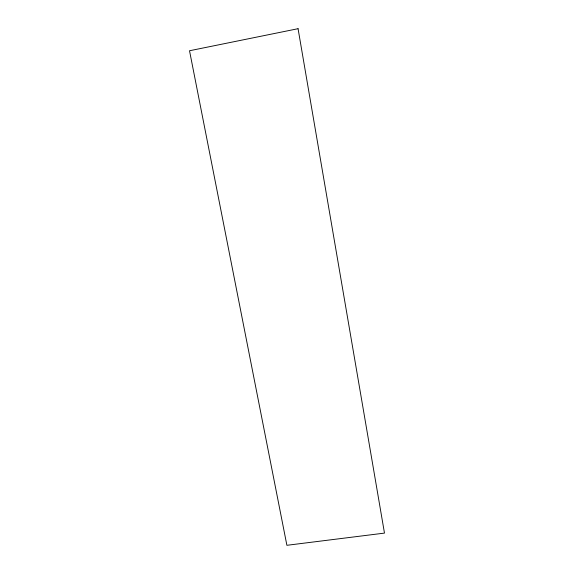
<?xml version="1.0" encoding="UTF-8"?>
<svg xmlns="http://www.w3.org/2000/svg" width="574" height="574" viewBox="0 0 574 574"><rect width="100%" height="100%" fill="white"/><g stroke="black" fill="none" stroke-linecap="round" stroke-linejoin="round"><path stroke-width="0.86" d="M298.064 28.7L189.52 50.749L286.892 545.3L384.48 533.102L298.064 28.7"/></g></svg>
